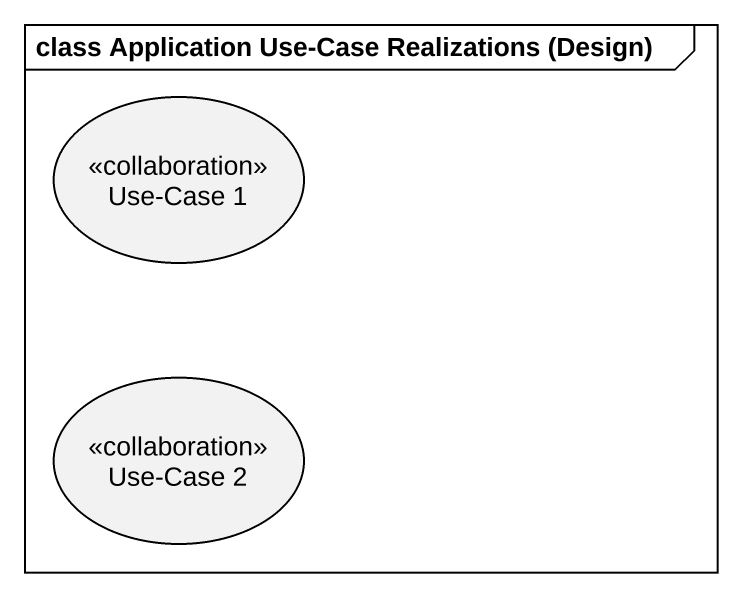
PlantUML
@startuml
mainframe class Application Use-Case Realizations (Design)
usecase "Use-Case 1" as Use_Case_1 <<collaboration>>
usecase "Use-Case 2" as Use_Case_2 <<collaboration>>
@enduml
